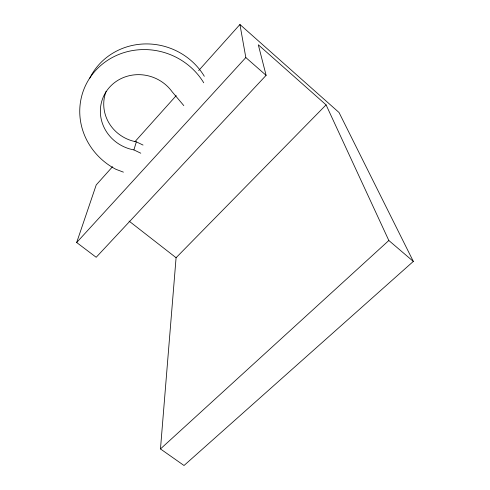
<?xml version="1.0" encoding="UTF-8"?>
<svg xmlns="http://www.w3.org/2000/svg" width="490" height="490" viewBox="0 0 490 490"><rect width="100%" height="100%" fill="white"/><g stroke="black" fill="none" stroke-linecap="round" stroke-linejoin="round"><path stroke-width="0.73" d="M198.658 70.578L239.935 24.5L339.049 112.522L413.327 261.415L184.02 465.5L160.469 448.938L176.082 257.728L326.083 104.872L258.304 44.786L266.107 75.338L96.181 257.281L76.673 242.519L96.23 184.92L112.535 166.716M140.789 153.205L133.917 149.909L136.336 141.843A38.71 36.799 21.3 0 1 106.159 91.287M134.958 141.684L176.235 95.611M76.673 242.519L245.827 57.55L239.935 24.5M160.469 448.938L388.833 240.498L326.083 104.872M123.394 172.143L115.873 169.283A66.989 63.516 19.1 0 1 97.914 68.11A66.989 63.516 19.1 0 1 203.736 82.792M136.336 141.843L143.031 145.058M129.042 221.07L176.082 257.728M388.833 240.498L413.327 261.415M245.827 57.55L266.107 75.338M183.799 105.601L172.106 91.734A39.794 37.693 20.7 0 0 106.226 91.556A39.794 37.693 20.7 0 0 133.917 149.909M89.725 78.241A65.158 62.016 19.6 0 1 145.322 43.928A65.158 62.016 19.6 0 1 204.312 76.287"/></g></svg>
